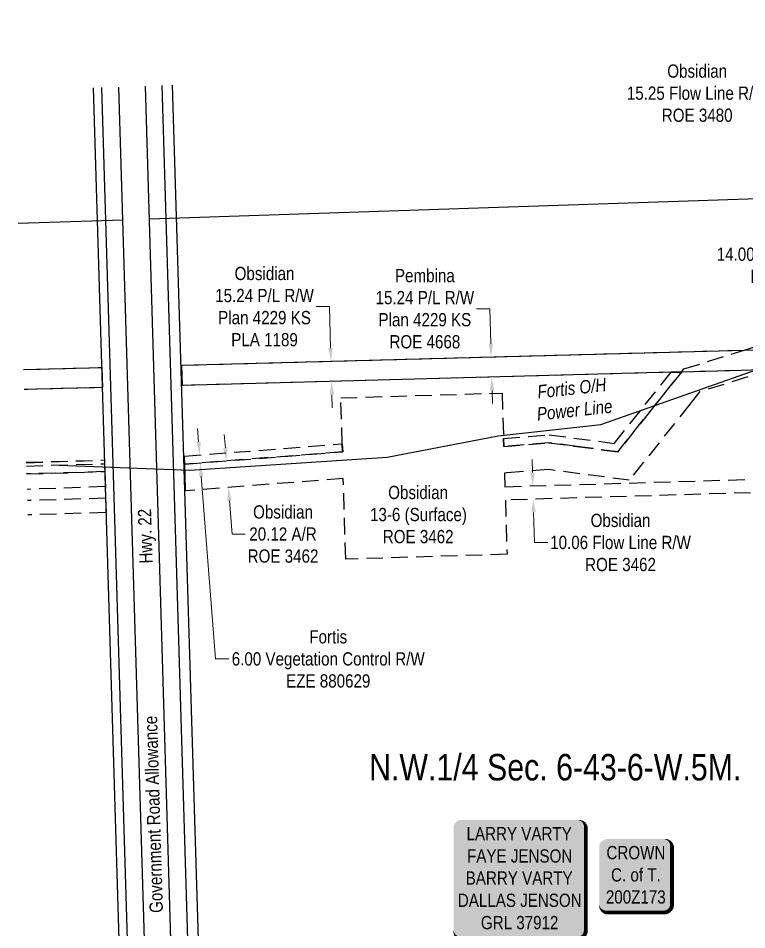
# Model space of a CAD drawing. Extents: x 641324 to 645272, y 5838143 to 5841258.
# Drawn here: x 643790 to 644341, y 5838695 to 5839384 of the extents above; entities that cross this region are included whole.
import ezdxf
from ezdxf.enums import TextEntityAlignment as Align

# ---------------------------------------------------------------- set-up
doc = ezdxf.new("R2010")
doc.units = 0
doc.header["$LTSCALE"] = 5
doc.header["$PDMODE"] = 32
doc.header["$PDSIZE"] = 0.03
doc.linetypes.add('foc-ACCESSROAD', pattern=[3.75, 2.5, -1.25])
doc.linetypes.add('foc-FLOWLINE', pattern=[3.75, 2.5, -1.25])
doc.layers.get('Defpoints').update_dxf_attribs({"color": 9})
for name, color, linetype in [('AS-OWNER', 7, 'Continuous'), ('AS-POWER', 104, 'foc-POWER'), ('AS-POWER-T', 104, 'Continuous'), ('AS-SYMBOL', 7, 'Continuous'), ('C-AR', 13, 'foc-ACCESSROAD'), ('C-RW', 13, 'Continuous'), ('C-SYMBOL', 7, 'Continuous'), ('C-WS', 13, 'foc-ACCESSROAD'), ('F-EZE', 190, 'foc-FLOWLINE'), ('L-ROAD-T', 7, 'Continuous'), ('L-TITLEDB', 4, 'Continuous')]:
    doc.layers.add(name, color=color, linetype=linetype)
for name, color, linetype, lineweight in [('C-FLOWLINE-T', 13, 'Continuous', 9), ('C-RW-T', 13, 'Continuous', 9), ('F-EZE-T', 190, 'Continuous', 9)]:
    doc.layers.add(name, color=color, linetype=linetype, lineweight=lineweight)
doc.styles.add('175L', font='ARIALN.TTF', dxfattribs={"height": 20})
doc.styles.add('80', font='ARIALN.TTF', dxfattribs={"height": 10})
doc.styles.add('80CG', font='ARIALN.TTF', dxfattribs={"height": 10})
doc.styles.add('80L', font='ARIALN.TTF', dxfattribs={"height": 10})
doc.styles.add('foc-LtypeFont', font='ARIALN.TTF', dxfattribs={"height": 7.35})
doc.linetypes.add('foc-POWER', pattern='A,6,-1,["P",foc-LtypeFont,S=0.2,R=0,X=-0.625,Y=-0.75],-1.24,4', length=12.24)
doc.dimstyles.new('Compass 5 000', dxfattribs={"dimscale": 5, "dimtxt": 9, "dimasz": 2, "dimexe": 0.2, "dimexo": 0.0625, "dimgap": 0.5, "dimtad": 0, "dimtih": 1, "dimtoh": 1, "dimzin": 0, "dimdsep": 46, "dimtxsty": '80CG', "dimcen": 0.1, "dimse1": 1, "dimse2": 1, "dimclrd": 256, "dimclrt": 256, "dimaunit": 1, "dimadec": 4, "dimazin": 0, "dimtfac": 0.06, "dimtofl": 0, "dimtmove": 0, "dimatfit": 1, "dimfxl": 0.2, "dimtolj": 1, "dimtzin": 0, "dimlwd": -1, "dimarcsym": 0})

# ---------------------------------------------------------------- blocks, each defined once
blk = doc.blocks.new('*D424')
at = {"layer": 'Defpoints', "color": 0, "linetype": 'Continuous', "transparency": 16777216}
for p in [(644496.76, 5839203.01), (644496.07, 5839183.95), (644510.07, 5839183.45)]:
    blk.add_point(p, dxfattribs=at)
at = {"layer": 'F-EZE-T', "transparency": 16777216}
for p, q in [((644486.76, 5839203.37), (644434.24, 5839205.26)), ((644520.75, 5839202.15), (644530.75, 5839201.79))]:
    blk.add_line(p, q, dxfattribs=at)
at = {"layer": 'F-EZE-T', "linetype": 'Continuous', "transparency": 16777216}
for points in [[(644486.82, 5839205.03), (644486.7, 5839201.7), (644496.76, 5839203.01)], [(644520.81, 5839203.81), (644520.69, 5839200.48), (644510.76, 5839202.5)]]:
    blk.add_solid(points, dxfattribs=at)
at = {"layer": 'F-EZE-T', "linetype": 'Continuous', "transparency": 16777216, "insert": (644375.1, 5839205.26), "char_height": 10, "attachment_point": 5, "style": '80CG'}
blk.add_mtext('\\A1;Fortis\\P14.00 Power Line R/W\\PEZE 880684', dxfattribs=at)
blk = doc.blocks.new('*U369')
h = blk.add_hatch(color=59)
edge = h.paths.add_edge_path()
edge.add_line((-44, -45.5), (44, -45.5))
edge.add_arc((44, -39.5), 6, 270, 360)
edge.add_line((50, -39.5), (50, 38))
edge.add_arc((44, 38), 6, 0, 90)
edge.add_line((44, 44), (-44, 44))
edge.add_arc((-44, 38), 6, 90, 180)
edge.add_line((-50, 38), (-50, -39.5))
edge.add_arc((-44, -39.5), 6, 180, 270)
at = {"color": 1, "flags": 128}
blk.add_lwpolyline([(-44, -45.5, 3, 3, 0), (44, -45.5, 3, 3, 0.414214), (50, -39.5, 3, 3, 0), (50, 38, 3, 0, 0.414214), (44, 44, 0, 0, 0), (-44, 44, 0, 0, 0.414214), (-50, 38, 0, 0, 0), (-50, -39.5, 0, 3, 0.414214)], format="xyseb", close=True, dxfattribs=at)
blk.add_lwpolyline([(-26.78, -25.11, 0, 7.5, 0), (0, 0, 0, 0, 0)], format="xyseb", dxfattribs=at)
at = {"color": 1, "style": '80'}
blk.add_attdef('ENTER_TEXT_001', (-35.99, -5), '', height=10, dxfattribs=at)
blk = doc.blocks.new('*D428')
at = {"layer": 'C-RW-T', "transparency": 16777216}
for p, q in [((644025.27, 5839165.7), (644015.27, 5839165.7)), ((644026.12, 5839134.43), (644025.27, 5839165.7)), ((644027.06, 5839099.21), (644027.33, 5839089.21))]:
    blk.add_line(p, q, dxfattribs=at)
at = {"layer": 'C-RW-T', "linetype": 'Continuous', "transparency": 16777216}
for points in [[(644027.78, 5839134.48), (644024.45, 5839134.39), (644026.39, 5839124.43)], [(644028.73, 5839099.25), (644025.4, 5839099.16), (644026.79, 5839109.2)]]:
    blk.add_solid(points, dxfattribs=at)
at = {"layer": 'Defpoints', "color": 0, "linetype": 'Continuous', "transparency": 16777216}
for p in [(643998.35, 5839123.68), (644026.39, 5839124.43), (643998.76, 5839108.45)]:
    blk.add_point(p, dxfattribs=at)
at = {"layer": 'C-RW-T', "linetype": 'Continuous', "transparency": 16777216, "insert": (643976.19, 5839165.7), "char_height": 10, "attachment_point": 5, "style": '80CG'}
blk.add_mtext('\\A1;Obsidian\\P15.24 P/L R/W\\PPlan 4229 KS\\PPLA 1189', dxfattribs=at)
blk = doc.blocks.new('*D435')
at = {"layer": 'C-RW-T', "transparency": 16777216}
for p, q in [((644178.57, 5839040.29), (644178.27, 5839050.28)), ((644179.46, 5839010.24), (644180.14, 5838987.5)), ((644180.14, 5838987.5), (644190.14, 5838987.5))]:
    blk.add_line(p, q, dxfattribs=at)
at = {"layer": 'C-RW-T', "linetype": 'Continuous', "transparency": 16777216}
for points in [[(644180.23, 5839040.34), (644176.9, 5839040.24), (644178.87, 5839030.29)], [(644181.13, 5839010.29), (644177.8, 5839010.19), (644179.17, 5839020.24)]]:
    blk.add_solid(points, dxfattribs=at)
at = {"layer": 'Defpoints', "color": 0, "linetype": 'Continuous', "transparency": 16777216}
for p in [(644328.28, 5839034.75), (644328.58, 5839024.69), (644179.17, 5839020.24)]:
    blk.add_point(p, dxfattribs=at)
at = {"layer": 'C-RW-T', "linetype": 'Continuous', "transparency": 16777216, "insert": (644245.14, 5838987.5), "char_height": 10, "attachment_point": 5, "style": '80CG'}
blk.add_mtext('\\A1;Obsidian\\P10.06 Flow Line R/W\\PROE 3462', dxfattribs=at)
blk = doc.blocks.new('*D437')
at = {"layer": 'Defpoints', "color": 0, "linetype": 'Continuous', "transparency": 16777216}
for p in [(644024.36, 5839061.18), (643927.18, 5839053.62), (644024.82, 5839055.19)]:
    blk.add_point(p, dxfattribs=at)
at = {"layer": 'F-EZE-T', "transparency": 16777216}
for p, q in [((643926.41, 5839063.59), (643925.63, 5839073.56)), ((643928.42, 5839037.67), (643939.15, 5838899.54)), ((643939.15, 5838899.54), (643949.15, 5838899.54))]:
    blk.add_line(p, q, dxfattribs=at)
at = {"layer": 'F-EZE-T', "linetype": 'Continuous', "transparency": 16777216}
for points in [[(643928.07, 5839063.72), (643924.74, 5839063.47), (643927.18, 5839053.62)], [(643930.08, 5839037.8), (643926.76, 5839037.54), (643927.64, 5839047.64)]]:
    blk.add_solid(points, dxfattribs=at)
at = {"layer": 'F-EZE-T', "linetype": 'Continuous', "transparency": 16777216, "insert": (644024.31, 5838899.54), "char_height": 10, "attachment_point": 5, "style": '80CG'}
blk.add_mtext('\\A1;Fortis\\P6.00 Vegetation Control R/W\\PEZE 880629', dxfattribs=at)
blk = doc.blocks.new('*D438')
at = {"layer": 'Defpoints', "color": 0, "linetype": 'Continuous', "transparency": 16777216}
for p in [(644143.61, 5839127.59), (644147.38, 5839127.69), (644144.02, 5839112.36)]:
    blk.add_point(p, dxfattribs=at)
at = {"layer": 'F-EZE-T', "transparency": 16777216}
for p, q in [((644146.4, 5839164.12), (644136.4, 5839164.12)), ((644147.11, 5839137.69), (644146.4, 5839164.12)), ((644148.06, 5839102.46), (644148.33, 5839092.47))]:
    blk.add_line(p, q, dxfattribs=at)
at = {"layer": 'F-EZE-T', "linetype": 'Continuous', "transparency": 16777216}
for points in [[(644148.78, 5839137.73), (644145.45, 5839137.64), (644147.38, 5839127.69)], [(644149.73, 5839102.51), (644146.39, 5839102.42), (644147.79, 5839112.46)]]:
    blk.add_solid(points, dxfattribs=at)
at = {"layer": 'F-EZE-T', "linetype": 'Continuous', "transparency": 16777216, "insert": (644097.32, 5839164.12), "char_height": 10, "attachment_point": 5, "style": '80CG'}
blk.add_mtext('\\A1;Pembina\\P15.24 P/L R/W\\PPlan 4229 KS\\PROE 4668', dxfattribs=at)
blk = doc.blocks.new('*D458')
at = {"layer": 'C-FLOWLINE-T', "transparency": 16777216}
for p, q in [((644444.07, 5839376.1), (644452.47, 5839381.53)), ((644414.48, 5839356.96), (644368.05, 5839326.93)), ((644368.05, 5839326.93), (644358.05, 5839326.93))]:
    blk.add_line(p, q, dxfattribs=at)
at = {"layer": 'C-FLOWLINE-T', "linetype": 'Continuous', "transparency": 16777216}
for points in [[(644443.17, 5839377.5), (644444.98, 5839374.7), (644435.68, 5839370.67)], [(644413.57, 5839358.36), (644415.38, 5839355.56), (644422.87, 5839362.39)]]:
    blk.add_solid(points, dxfattribs=at)
at = {"layer": 'Defpoints', "color": 0, "linetype": 'Continuous', "transparency": 16777216}
for p in [(644422.87, 5839362.39), (644454.67, 5839341.31), (644441.86, 5839333.03)]:
    blk.add_point(p, dxfattribs=at)
at = {"layer": 'C-FLOWLINE-T', "linetype": 'Continuous', "transparency": 16777216, "insert": (644303.05, 5839326.93), "char_height": 10, "attachment_point": 5, "style": '80CG'}
blk.add_mtext('\\A1;Obsidian\\P15.25 Flow Line R/W\\PROE 3480', dxfattribs=at)
blk = doc.blocks.new('*D468')
at = {"layer": 'C-RW-T', "transparency": 16777216}
for p, q in [((643946.58, 5839059.14), (643945.81, 5839069.11)), ((643949.69, 5839019.14), (643951.65, 5838993.89)), ((643951.65, 5838993.89), (643961.65, 5838993.89))]:
    blk.add_line(p, q, dxfattribs=at)
at = {"layer": 'C-RW-T', "linetype": 'Continuous', "transparency": 16777216}
for points in [[(643948.24, 5839059.27), (643944.92, 5839059.01), (643947.36, 5839049.17)], [(643951.35, 5839019.27), (643948.03, 5839019.01), (643948.91, 5839029.11)]]:
    blk.add_solid(points, dxfattribs=at)
at = {"layer": 'Defpoints', "color": 0, "linetype": 'Continuous', "transparency": 16777216}
for p in [(643973.51, 5839051.2), (643948.91, 5839029.11), (643975.07, 5839031.14)]:
    blk.add_point(p, dxfattribs=at)
at = {"layer": 'C-RW-T', "linetype": 'Continuous', "transparency": 16777216, "insert": (643990.15, 5838993.89), "char_height": 10, "attachment_point": 5, "style": '80CG'}
blk.add_mtext('\\A1;Obsidian\\P20.12 A/R\\PROE 3462', dxfattribs=at)
blk = doc.blocks.new('*U478')
h = blk.add_hatch(color=59)
edge = h.paths.add_edge_path()
edge.add_line((-21.5, -28.5), (21.5, -28.5))
edge.add_arc((21.5, -22.5), 6, 270, 360)
edge.add_line((27.5, -22.5), (27.5, 21))
edge.add_arc((21.5, 21), 6, 0, 90)
edge.add_line((21.5, 27), (-21.5, 27))
edge.add_arc((-21.5, 21), 6, 90, 180)
edge.add_line((-27.5, 21), (-27.5, -22.5))
edge.add_arc((-21.5, -22.5), 6, 180, 270)
at = {"color": 1, "flags": 128}
blk.add_lwpolyline([(-21.5, -28.5, 3, 3, 0), (21.5, -28.5, 3, 3, 0.414214), (27.5, -22.5, 3, 3, 0), (27.5, 21, 3, 0, 0.414214), (21.5, 27, 0, 0, 0), (-21.5, 27, 0, 0, 0.414214), (-27.5, 21, 0, 0, 0), (-27.5, -22.5, 0, 3, 0.414214)], format="xyseb", close=True, dxfattribs=at)
blk.add_lwpolyline([(-26.78, -25.11, 0, 7.5, 0), (0, 0, 0, 0, 0)], format="xyseb", dxfattribs=at)
at = {"color": 1, "style": '80'}
blk.add_attdef('ENTER_TEXT_001', (-35.99, -5), '', height=10, dxfattribs=at)

msp = doc.modelspace()

# ---------------------------------------------------------------- linework, layer by layer
for p, q in [((643913.292, 5838428.469), (643886.177, 5839332.28)), ((643893.19, 5838427.866), (643866.077, 5839331.605)), ((644803.761, 5839262.224), (643889.191, 5839231.798))]:
    msp.add_line(p, q)
at = {"layer": 'AS-POWER', "flags": 128}
msp.add_lwpolyline([(643821.158, 5839046.053), (643919.815, 5839042.257), (644068.923, 5839052.098), (644152.651, 5839068.216), (644230.25, 5839076.617), (644502.139, 5839172.363), (644514.678, 5839166.724), (644500.513, 5838348.341)], dxfattribs=at)
at = {"layer": 'AS-SYMBOL'}
msp.add_line((643790.109, 5839228.874), (643869.088, 5839231.251), dxfattribs=at)
at = {"layer": 'C-AR'}
msp.add_lwpolyline([(643796.22, 5839048.183), (643855.295, 5839049.857), (643855.378, 5839047.081), (643855.559, 5839041.08), (643855.9, 5839029.751), (643856.165, 5839020.959), (643856.49, 5839010.156), (643797.361, 5839008.405)], dxfattribs=at)
at = {"layer": 'C-RW'}
for points in [[(644359.1, 5839118.144), (644336.507, 5839117.537), (644291.166, 5839116.317), (644285.01, 5839116.152), (644283.315, 5839116.106), (643914.2, 5839106.173), (643913.741, 5839121.403), (644338.603, 5839132.835), (644412.698, 5839134.832)], [(643794.209, 5839118.258), (643853.19, 5839119.795), (643853.648, 5839104.566), (643794.646, 5839103.029)]]:
    msp.add_lwpolyline(points, dxfattribs=at)
at = {"layer": 'C-WS'}
for points in [[(644455.855, 5839028.492), (644158.142, 5839019.609), (644159.39, 5838978.606), (644037.521, 5838974.917), (644035.655, 5839035.85), (643916.585, 5839026.599), (643916.229, 5839038.524), (643915.988, 5839046.732), (644035.038, 5839055.983), (644034.854, 5839061.992), (644033.787, 5839096.794), (644155.68, 5839100.464), (644156.724, 5839066.183), (644156.906, 5839060.175), (644191.091, 5839062.851), (644212.198, 5839060.076), (644243.008, 5839056.007), (644291.166, 5839116.317), (644293.026, 5839118.646), (644338.603, 5839132.835), (644451.323, 5839167.93)], [(644359.1, 5839118.144), (644304.902, 5839101.269), (644297.647, 5839092.188), (644251.64, 5839034.573), (644190.616, 5839042.632), (644159.242, 5839040.175), (644157.533, 5839039.79), (644157.836, 5839029.664), (644456.262, 5839038.568)], [(643796.474, 5839039.305), (643855.559, 5839041.08), (643856.165, 5839020.959), (643797.052, 5839019.183)]]:
    msp.add_lwpolyline(points, dxfattribs=at)
at = {"layer": 'F-EZE'}
for points in [[(644359.1, 5839118.144), (644336.507, 5839117.537), (644291.166, 5839116.317), (644285.01, 5839116.152), (644283.315, 5839116.106), (643914.2, 5839106.173), (643913.741, 5839121.403), (644338.603, 5839132.835), (644412.698, 5839134.832)], [(643794.209, 5839118.258), (643853.19, 5839119.795), (643853.648, 5839104.566), (643794.646, 5839103.029)], [(643796.233, 5839047.733), (643855.295, 5839049.857), (643855.295, 5839049.857), (643855.378, 5839047.081), (643855.559, 5839041.08), (643855.9, 5839029.751), (643796.809, 5839027.648)], [(643796.302, 5839045.306), (643855.378, 5839047.081), (643855.559, 5839041.08), (643796.474, 5839039.305)]]:
    msp.add_lwpolyline(points, dxfattribs=at)
for points in [[(644291.166, 5839116.317), (644243.008, 5839056.007), (644212.198, 5839060.076), (644191.091, 5839062.851), (644156.906, 5839060.175), (644156.724, 5839066.183), (644191.317, 5839068.891), (644240.432, 5839062.403), (644283.315, 5839116.106), (644285.01, 5839116.152), (644291.166, 5839116.317)], [(644035.038, 5839055.983), (643915.988, 5839046.732), (643915.808, 5839052.741), (644034.854, 5839061.992), (644035.319, 5839056.005), (644035.038, 5839055.983)]]:
    msp.add_lwpolyline(points, close=True, dxfattribs=at)
at = {"layer": 'L-TITLEDB'}
for p, q in [((643929.068, 5838329.421), (643898.969, 5839332.664)), ((643933.988, 5838429.15), (643906.782, 5839332.972)), ((643846.833, 5839330.959), (643874.033, 5838427.345)), ((643883.386, 5838327.908), (643853.285, 5839331.221))]:
    msp.add_line(p, q, dxfattribs=at)

# ---------------------------------------------------------------- block references
at = {"layer": 'AS-OWNER'}
ref = msp.add_blockref('*U369', (644168.941, 5838733.889), dxfattribs=dict(at, xscale=0.99970833, yscale=0.99970833, zscale=0.99970833))
ref.add_attrib('ENTER_TEXT_001', 'LARRY VARTY', (644128.81, 5838762.565), dxfattribs={"layer": '0', "color": 1, "height": 9.99708, "style": '80'})
ref.add_attrib('ENTER_TEXT_002', 'FAYE JENSON', (644129.168, 5838745.726), dxfattribs={"layer": '0', "color": 1, "height": 9.99708, "style": '80'})
ref.add_attrib('ENTER_TEXT_003', 'BARRY VARTY', (644128.162, 5838729.064), dxfattribs={"layer": '0', "color": 1, "height": 9.99708, "style": '80'})
ref.add_attrib('ENTER_TEXT_004', 'DALLAS JENSON', (644122.215, 5838712.225), dxfattribs={"layer": '0', "color": 1, "height": 9.99708, "style": '80'})
ref.add_attrib('ENTER_TEXT_005', 'GRL 37912', (644139.639, 5838695.386), dxfattribs={"layer": '0', "color": 1, "height": 9.9971, "style": '80'})
ref = msp.add_blockref('*U478', (644256.541, 5838736.501), dxfattribs=dict(at, xscale=0.99970833, yscale=0.99970833, zscale=0.99970833))
ref.add_attrib('ENTER_TEXT_001', 'CROWN', (644234.487, 5838748.27), dxfattribs={"layer": '0', "color": 1, "height": 9.9971, "style": '80'})
ref.add_attrib('ENTER_TEXT_002', 'C. of T.', (644237.982, 5838731.43), dxfattribs={"layer": '0', "color": 1, "height": 9.9971, "style": '80'})
ref.add_attrib('ENTER_TEXT_003', '200Z173', (644234.047, 5838714.728), dxfattribs={"layer": '0', "color": 1, "height": 9.9971, "style": '80'})

# ---------------------------------------------------------------- texts
at = {"layer": 'AS-POWER-T', "linetype": 'Continuous', "insert": (644179.289, 5839105.992), "char_height": 9.99708, "attachment_point": 1, "rotation": 6.179409, "style": '80L'}
msp.add_mtext_dynamic_manual_height_columns('\\pi2.5527;{\\fArial Narrow|b0|i1|c0|p34;Fortis O/H \\P\\pi0.32617;Power Line}', width=57.10244, gutter_width=49.985, heights=[0], dxfattribs=at)
at = {"layer": 'C-RW-T', "insert": (644055.224, 5839030.32), "char_height": 9.99708, "attachment_point": 1, "style": '80L'}
msp.add_mtext_dynamic_manual_height_columns('\\pi14.391;Obsidian\\P\\pi0.66372;13-6 (Surface)\\P\\pi10.306;ROE 3462', width=72.60269, gutter_width=49.985, heights=[0], dxfattribs=at)
at = {"layer": 'C-SYMBOL', "color": 3, "linetype": 'Continuous', "style": '175L'}
msp.add_text('N.W.1/4 Sec. 6-43-6-W.5M.', height=19.99417, dxfattribs=at).set_placement((644195.821, 5838801.783), align=Align.BOTTOM_CENTER)
at = {"layer": 'L-ROAD-T', "style": '80L'}
for s, height, rotation, p in [('Hwy. 22', 9.9971, 91.720534, (643886.078, 5838992.334)), ('Government Road Allowance', 10, 91.718442, (643892.232, 5838782.134))]:
    msp.add_text(s, height=height, rotation=rotation, dxfattribs=at).set_placement(p, align=Align.MIDDLE_CENTER)

# ---------------------------------------------------------------- dimensions: what is measured, and where the dimension line sits
at = {"layer": 'C-FLOWLINE-T', "linetype": 'Continuous'}
dim = msp.add_linear_dim(base=(644422.873, 5839362.39), p1=(644454.666, 5839341.314), p2=(644441.861, 5839333.032), angle=212.894012, text='Obsidian\\P15.25 Flow Line R/W\\PROE 3480', dimstyle='Compass 5 000', dxfattribs=at)
dim.commit()
dim.dimension.update_dxf_attribs({"geometry": '*D458', "text_midpoint": (644303.054, 5839326.933), "dimtype": 161})
at = {"layer": 'C-RW-T', "linetype": 'Continuous'}
for base, p1, p2, angle, text, picture, middle in [((644026.385, 5839124.434), (643998.763, 5839108.448), (643998.354, 5839123.68), 91.541337, 'Obsidian\\P15.24 P/L R/W\\PPlan 4229 KS\\PPLA 1189', '*D428', (643976.189, 5839165.697)), ((643948.914, 5839029.11), (643973.509, 5839051.202), (643975.067, 5839031.142), 274.442668, 'Obsidian\\P20.12 A/R\\PROE 3462', '*D468', (643990.153, 5838993.888)), ((644179.166, 5839020.237), (644328.275, 5839034.749), (644328.575, 5839024.694), 271.708929, 'Obsidian\\P10.06 Flow Line R/W\\PROE 3462', '*D435', (644245.143, 5838987.504))]:
    dim = msp.add_linear_dim(base=base, p1=p1, p2=p2, angle=angle, text=text, dimstyle='Compass 5 000', dxfattribs=at)
    dim.commit()
    dim.dimension.update_dxf_attribs({"geometry": picture, "text_midpoint": middle, "dimtype": 161})
at = {"layer": 'F-EZE-T', "linetype": 'Continuous'}
for base, p1, p2, angle, text, picture, middle in [((644496.758, 5839203.008), (644510.073, 5839183.449), (644496.072, 5839183.953), 177.940041, 'Fortis\\P14.00 Power Line R/W\\PEZE 880684', '*D424', (644375.1, 5839205.257)), ((644147.382, 5839127.69), (644144.023, 5839112.357), (644143.613, 5839127.588), 91.541337, 'Pembina\\P15.24 P/L R/W\\PPlan 4229 KS\\PROE 4668', '*D438', (644097.316, 5839164.119)), ((643927.18, 5839053.625), (644024.825, 5839055.19), (644024.359, 5839061.176), 94.443218, 'Fortis\\P6.00 Vegetation Control R/W\\PEZE 880629', '*D437', (644024.309, 5838899.543))]:
    dim = msp.add_linear_dim(base=base, p1=p1, p2=p2, angle=angle, text=text, dimstyle='Compass 5 000', dxfattribs=at)
    dim.commit()
    dim.dimension.update_dxf_attribs({"geometry": picture, "text_midpoint": middle, "dimtype": 161})

doc.saveas('drawing.dxf')
